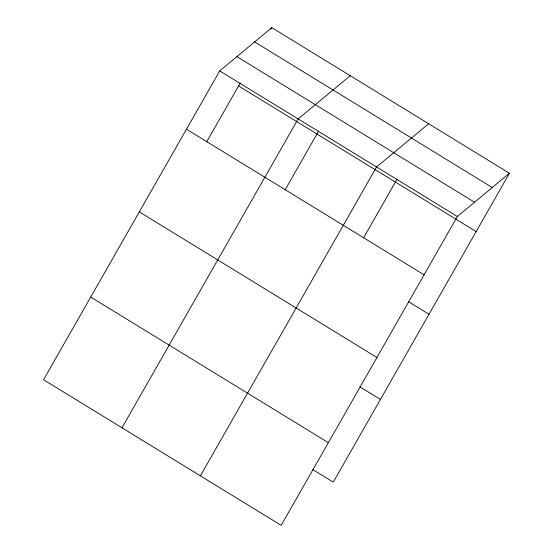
<?xml version="1.0" encoding="UTF-8"?>
<svg xmlns="http://www.w3.org/2000/svg" width="553" height="553" viewBox="0 0 553 553"><rect width="100%" height="100%" fill="white"/><g stroke="black" fill="none" stroke-linecap="round" stroke-linejoin="round"><path stroke-width="0.83" d="M219.728 70.895L43.563 379.745L281.187 525.35L457.352 216.5L509.437 173.255L271.813 27.65L219.728 70.895L457.352 216.5M206.691 141.824L240.258 82.971M270.963 29.143L271.813 27.65M121.978 427.794L298.143 118.943L350.229 75.699M285.106 189.879L318.673 131.02M200.393 475.843L376.558 166.992L428.644 123.748M363.521 237.928L397.089 179.075M509.437 173.255L333.272 482.105L312.708 469.504M254.629 41.917L492.246 187.529M236.919 56.627L474.536 202.232M238.557 85.964L476.174 231.569M186.465 129.208L424.089 274.813M408.453 301.648L429.017 314.249M139.308 211.882L376.932 357.494M359.865 386.824L380.429 399.425M90.72 297.065L328.344 442.67"/></g></svg>
